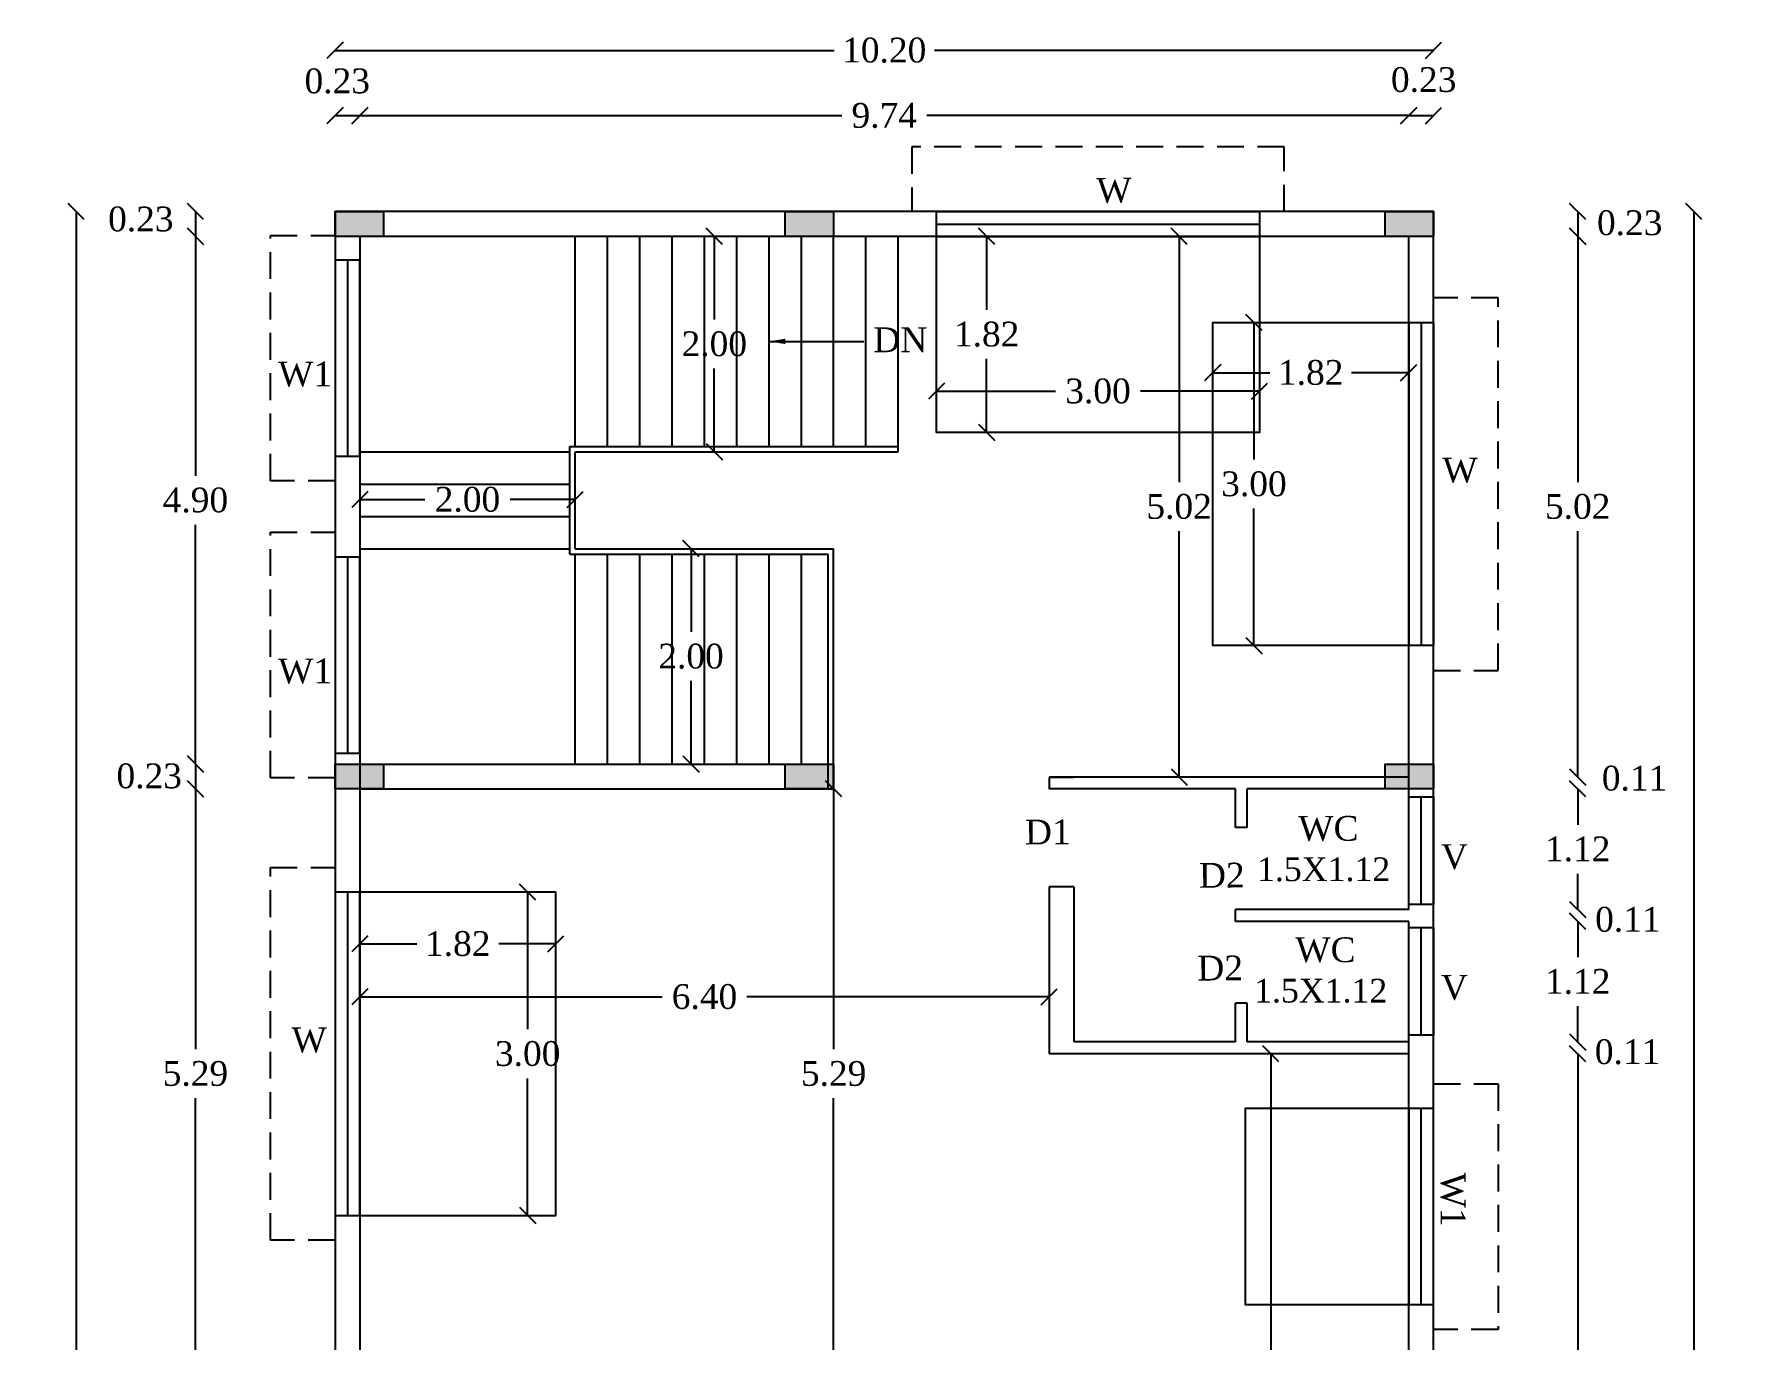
# Model space of a CAD drawing. Header units: metres. Extents: x 7889 to 8063, y -2348 to -2272.
# Drawn here: x 7938.28 to 7954.09, y -2311.13 to -2299.01 of the extents above; entities that cross this region are included whole.
import ezdxf

# ---------------------------------------------------------------- set-up
doc = ezdxf.new("R2010")
doc.units = ezdxf.units.M
doc.header["$MEASUREMENT"] = 0
doc.linetypes.add('HIDDEN', pattern=[0.375, 0.25, -0.125])
doc.styles.add('Isa-', font='times.ttf')
doc.styles.add('STYLE2', font='times.ttf')
doc.dimstyles.new('ISO-25', dxfattribs={"dimscale": 0, "dimtxt": 0.23, "dimasz": 0.15, "dimexe": 1.25, "dimexo": 0.625, "dimgap": 0.11, "dimtad": 0, "dimtih": 1, "dimtoh": 1, "dimzin": 1, "dimdsep": 46, "dimtxsty": 'STYLE2', "dimblk": 'OBLIQUE', "dimcen": 0, "dimse1": 1, "dimse2": 1, "dimclrd": 1, "dimclrt": 3, "dimadec": 0, "dimazin": 2, "dimtfac": 1, "dimtix": 1, "dimtofl": 0, "dimtmove": 0, "dimatfit": 3, "dimfxl": 0, "dimtolj": 1, "dimarcsym": 0})

# ---------------------------------------------------------------- blocks, each defined once
blk = doc.blocks.new('_Oblique')
at = {"color": 0, "linetype": 'ByBlock', "lineweight": -2}
blk.add_line((-0.5, -0.5), (0.5, 0.5), dxfattribs=at)
blk = doc.blocks.new('*D138')
at = {"color": 1, "lineweight": -2}
for p, q in [((7941.307, -2303.33), (7941.91, -2303.33)), ((7943.307, -2303.33), (7942.705, -2303.33))]:
    blk.add_line(p, q, dxfattribs=at)
at = {"layer": 'Defpoints', "color": 0}
for p in [(7941.307, -2303.346), (7943.307, -2303.33), (7943.307, -2303.336)]:
    blk.add_point(p, dxfattribs=at)
at = {"color": 1, "lineweight": -2, "xscale": 0.15, "yscale": 0.15, "zscale": 0.15, "rotation": 180}
blk.add_blockref('_Oblique', (7941.307, -2303.33), dxfattribs=at)
at = {"color": 1, "lineweight": -2, "xscale": 0.15, "yscale": 0.15, "zscale": 0.15}
blk.add_blockref('_Oblique', (7943.307, -2303.33), dxfattribs=at)
at = {"color": 3, "insert": (7942.307, -2303.33), "char_height": 0.23, "attachment_point": 5, "style": 'STYLE2'}
blk.add_mtext('\\A1;2.00', dxfattribs=at)
blk = doc.blocks.new('*D139')
at = {"color": 1, "lineweight": -2}
for p, q in [((7944.599, -2300.886), (7944.599, -2301.659)), ((7944.599, -2302.886), (7944.599, -2302.114))]:
    blk.add_line(p, q, dxfattribs=at)
at = {"layer": 'Defpoints', "color": 0}
for p in [(7944.341, -2300.886), (7944.599, -2300.886), (7944.599, -2302.886)]:
    blk.add_point(p, dxfattribs=at)
at = {"color": 1, "lineweight": -2, "xscale": 0.15, "yscale": 0.15, "zscale": 0.15}
for p, rotation in [((7944.599, -2300.886), 90), ((7944.599, -2302.886), 270)]:
    blk.add_blockref('_Oblique', p, dxfattribs=dict(at, rotation=rotation))
at = {"color": 3, "insert": (7944.599, -2301.886), "char_height": 0.23, "attachment_point": 5, "style": 'STYLE2'}
blk.add_mtext('\\A1;2.00', dxfattribs=at)
blk = doc.blocks.new('*D140')
at = {"color": 1, "lineweight": -2}
for p, q in [((7944.383, -2303.786), (7944.383, -2304.559)), ((7944.383, -2305.786), (7944.383, -2305.014))]:
    blk.add_line(p, q, dxfattribs=at)
at = {"layer": 'Defpoints', "color": 0}
for p in [(7944.383, -2303.786), (7944.383, -2305.786), (7944.383, -2305.786)]:
    blk.add_point(p, dxfattribs=at)
at = {"color": 1, "lineweight": -2, "xscale": 0.15, "yscale": 0.15, "zscale": 0.15}
for p, rotation in [((7944.383, -2303.786), 90), ((7944.383, -2305.786), 270)]:
    blk.add_blockref('_Oblique', p, dxfattribs=dict(at, rotation=rotation))
at = {"color": 3, "insert": (7944.383, -2304.786), "char_height": 0.23, "attachment_point": 5, "style": 'STYLE2'}
blk.add_mtext('\\A1;2.00', dxfattribs=at)
blk = doc.blocks.new('*D143')
at = {"color": 1, "lineweight": -2}
for p, q in [((7949.767, -2308.476), (7949.767, -2322.439)), ((7949.767, -2336.856), (7949.767, -2322.894))]:
    blk.add_line(p, q, dxfattribs=at)
at = {"layer": 'Defpoints', "color": 0}
for p in [(7949.378, -2308.476), (7949.767, -2308.476), (7949.452, -2336.856)]:
    blk.add_point(p, dxfattribs=at)
at = {"color": 1, "lineweight": -2, "xscale": 0.15, "yscale": 0.15, "zscale": 0.15}
for p, rotation in [((7949.767, -2308.476), 90), ((7949.767, -2336.856), 270)]:
    blk.add_blockref('_Oblique', p, dxfattribs=dict(at, rotation=rotation))
at = {"color": 3, "insert": (7949.767, -2322.666), "char_height": 0.23, "attachment_point": 5, "style": 'STYLE2'}
blk.add_mtext('\\A1;28.38', dxfattribs=at)
blk = doc.blocks.new('*D28')
at = {"color": 1, "lineweight": -2}
for p, q in [((7941.307, -2307.947), (7944.114, -2307.947)), ((7947.708, -2307.947), (7944.901, -2307.947))]:
    blk.add_line(p, q, dxfattribs=at)
at = {"layer": 'Defpoints', "color": 0}
for p in [(7941.307, -2307.947), (7941.307, -2307.947), (7947.708, -2307.947)]:
    blk.add_point(p, dxfattribs=at)
at = {"color": 1, "lineweight": -2, "xscale": 0.15, "yscale": 0.15, "zscale": 0.15, "rotation": 180}
blk.add_blockref('_Oblique', (7941.307, -2307.947), dxfattribs=at)
at = {"color": 1, "lineweight": -2, "xscale": 0.15, "yscale": 0.15, "zscale": 0.15}
blk.add_blockref('_Oblique', (7947.708, -2307.947), dxfattribs=at)
at = {"color": 3, "insert": (7944.508, -2307.947), "char_height": 0.23, "attachment_point": 5, "style": 'STYLE2'}
blk.add_mtext('\\A1;6.40', dxfattribs=at)
blk = doc.blocks.new('*D144')
at = {"color": 1, "lineweight": -2}
for p, q in [((7948.915, -2300.886), (7948.915, -2303.169)), ((7948.915, -2305.906), (7948.915, -2303.624))]:
    blk.add_line(p, q, dxfattribs=at)
at = {"layer": 'Defpoints', "color": 0}
for p in [(7948.915, -2300.886), (7948.915, -2300.886), (7948.915, -2305.906)]:
    blk.add_point(p, dxfattribs=at)
at = {"color": 1, "lineweight": -2, "xscale": 0.15, "yscale": 0.15, "zscale": 0.15}
for p, rotation in [((7948.915, -2300.886), 90), ((7948.915, -2305.906), 270)]:
    blk.add_blockref('_Oblique', p, dxfattribs=dict(at, rotation=rotation))
at = {"color": 3, "insert": (7948.915, -2303.396), "char_height": 0.23, "attachment_point": 5, "style": 'STYLE2'}
blk.add_mtext('\\A1;5.02', dxfattribs=at)
blk = doc.blocks.new('*D145')
at = {"color": 232, "lineweight": -2}
for p, q in [((7941.307, -2307.455), (7941.837, -2307.455)), ((7943.127, -2307.455), (7942.597, -2307.455))]:
    blk.add_line(p, q, dxfattribs=at)
at = {"layer": 'Defpoints', "color": 0}
for p in [(7941.307, -2306.976), (7943.127, -2306.976), (7941.307, -2307.455)]:
    blk.add_point(p, dxfattribs=at)
at = {"color": 232, "lineweight": -2, "xscale": 0.15, "yscale": 0.15, "zscale": 0.15, "rotation": 180}
blk.add_blockref('_Oblique', (7941.307, -2307.455), dxfattribs=at)
at = {"color": 232, "lineweight": -2, "xscale": 0.15, "yscale": 0.15, "zscale": 0.15}
blk.add_blockref('_Oblique', (7943.127, -2307.455), dxfattribs=at)
at = {"color": 232, "insert": (7942.217, -2307.455), "char_height": 0.23, "attachment_point": 5, "style": 'STYLE2'}
blk.add_mtext('\\A1;1.82', dxfattribs=at)
blk = doc.blocks.new('*D146')
at = {"color": 232, "lineweight": -2}
for p, q in [((7942.866, -2306.976), (7942.866, -2308.249)), ((7942.866, -2309.976), (7942.866, -2308.704))]:
    blk.add_line(p, q, dxfattribs=at)
at = {"layer": 'Defpoints', "color": 0}
for p in [(7943.127, -2306.976), (7942.866, -2309.976), (7943.127, -2309.976)]:
    blk.add_point(p, dxfattribs=at)
at = {"color": 232, "lineweight": -2, "xscale": 0.15, "yscale": 0.15, "zscale": 0.15}
for p, rotation in [((7942.866, -2306.976), 90), ((7942.866, -2309.976), 270)]:
    blk.add_blockref('_Oblique', p, dxfattribs=dict(at, rotation=rotation))
at = {"color": 232, "insert": (7942.866, -2308.476), "char_height": 0.23, "attachment_point": 5, "style": 'STYLE2'}
blk.add_mtext('\\A1;3.00', dxfattribs=at)
blk = doc.blocks.new('*D265')
at = {"color": 232, "lineweight": -2}
for p, q in [((7949.61, -2301.686), (7949.61, -2302.959)), ((7949.61, -2304.686), (7949.61, -2303.414))]:
    blk.add_line(p, q, dxfattribs=at)
at = {"layer": 'Defpoints', "color": 0}
for p in [(7949.227, -2301.686), (7949.61, -2301.686), (7949.227, -2304.686)]:
    blk.add_point(p, dxfattribs=at)
at = {"color": 232, "lineweight": -2, "xscale": 0.15, "yscale": 0.15, "zscale": 0.15}
for p, rotation in [((7949.61, -2301.686), 90), ((7949.61, -2304.686), 270)]:
    blk.add_blockref('_Oblique', p, dxfattribs=dict(at, rotation=rotation))
at = {"color": 232, "insert": (7949.61, -2303.186), "char_height": 0.23, "attachment_point": 5, "style": 'STYLE2'}
blk.add_mtext('\\A1;3.00', dxfattribs=at)
blk = doc.blocks.new('*D266')
at = {"color": 232, "lineweight": -2}
for p, q in [((7949.227, -2302.152), (7949.757, -2302.152)), ((7951.047, -2302.152), (7950.517, -2302.152))]:
    blk.add_line(p, q, dxfattribs=at)
at = {"layer": 'Defpoints', "color": 0}
for p in [(7949.227, -2301.686), (7951.047, -2301.686), (7949.227, -2302.152)]:
    blk.add_point(p, dxfattribs=at)
at = {"color": 232, "lineweight": -2, "xscale": 0.15, "yscale": 0.15, "zscale": 0.15, "rotation": 180}
blk.add_blockref('_Oblique', (7949.227, -2302.152), dxfattribs=at)
at = {"color": 232, "lineweight": -2, "xscale": 0.15, "yscale": 0.15, "zscale": 0.15}
blk.add_blockref('_Oblique', (7951.047, -2302.152), dxfattribs=at)
at = {"color": 232, "insert": (7950.137, -2302.152), "char_height": 0.23, "attachment_point": 5, "style": 'STYLE2'}
blk.add_mtext('\\A1;1.82', dxfattribs=at)
blk = doc.blocks.new('*D269')
at = {"color": 232, "lineweight": -2}
for p, q in [((7946.662, -2302.324), (7947.768, -2302.324)), ((7949.662, -2302.324), (7948.556, -2302.324))]:
    blk.add_line(p, q, dxfattribs=at)
at = {"layer": 'Defpoints', "color": 0}
for p in [(7946.662, -2302.324), (7946.662, -2302.706), (7949.662, -2302.706)]:
    blk.add_point(p, dxfattribs=at)
at = {"color": 232, "lineweight": -2, "xscale": 0.15, "yscale": 0.15, "zscale": 0.15, "rotation": 180}
blk.add_blockref('_Oblique', (7946.662, -2302.324), dxfattribs=at)
at = {"color": 232, "lineweight": -2, "xscale": 0.15, "yscale": 0.15, "zscale": 0.15}
blk.add_blockref('_Oblique', (7949.662, -2302.324), dxfattribs=at)
at = {"color": 232, "insert": (7948.162, -2302.324), "char_height": 0.23, "attachment_point": 5, "style": 'STYLE2'}
blk.add_mtext('\\A1;3.00', dxfattribs=at)
blk = doc.blocks.new('*D270')
at = {"color": 232, "lineweight": -2}
for p, q in [((7947.128, -2300.886), (7947.128, -2301.569)), ((7947.128, -2302.706), (7947.128, -2302.024))]:
    blk.add_line(p, q, dxfattribs=at)
at = {"layer": 'Defpoints', "color": 0}
for p in [(7946.662, -2300.886), (7946.662, -2302.706), (7947.128, -2302.706)]:
    blk.add_point(p, dxfattribs=at)
at = {"color": 232, "lineweight": -2, "xscale": 0.15, "yscale": 0.15, "zscale": 0.15}
for p, rotation in [((7947.128, -2300.886), 90), ((7947.128, -2302.706), 270)]:
    blk.add_blockref('_Oblique', p, dxfattribs=dict(at, rotation=rotation))
at = {"color": 232, "insert": (7947.128, -2301.796), "char_height": 0.23, "attachment_point": 5, "style": 'STYLE2'}
blk.add_mtext('\\A1;1.82', dxfattribs=at)
blk = doc.blocks.new('*D271')
at = {"color": 1, "lineweight": -2}
blk.add_line((7941.077, -2299.765), (7941.307, -2299.765), dxfattribs=at)
at = {"layer": 'Defpoints', "color": 0}
for p in [(7941.307, -2299.765), (7941.077, -2301.107), (7941.307, -2301.107)]:
    blk.add_point(p, dxfattribs=at)
at = {"color": 1, "lineweight": -2, "xscale": 0.15, "yscale": 0.15, "zscale": 0.15, "rotation": 180}
blk.add_blockref('_Oblique', (7941.077, -2299.765), dxfattribs=at)
at = {"color": 1, "lineweight": -2, "xscale": 0.15, "yscale": 0.15, "zscale": 0.15}
blk.add_blockref('_Oblique', (7941.307, -2299.765), dxfattribs=at)
at = {"color": 3, "insert": (7941.098, -2299.445), "char_height": 0.23, "attachment_point": 5, "style": 'STYLE2'}
blk.add_mtext('\\A1;0.23', dxfattribs=at)
blk = doc.blocks.new('*D272')
at = {"color": 1, "lineweight": -2}
for p, q in [((7941.307, -2299.765), (7945.783, -2299.765)), ((7951.047, -2299.765), (7946.572, -2299.765))]:
    blk.add_line(p, q, dxfattribs=at)
at = {"layer": 'Defpoints', "color": 0}
for p in [(7951.047, -2299.765), (7941.307, -2301.107), (7951.047, -2301.686)]:
    blk.add_point(p, dxfattribs=at)
at = {"color": 1, "lineweight": -2, "xscale": 0.15, "yscale": 0.15, "zscale": 0.15, "rotation": 180}
blk.add_blockref('_Oblique', (7941.307, -2299.765), dxfattribs=at)
at = {"color": 1, "lineweight": -2, "xscale": 0.15, "yscale": 0.15, "zscale": 0.15}
blk.add_blockref('_Oblique', (7951.047, -2299.765), dxfattribs=at)
at = {"color": 3, "insert": (7946.177, -2299.765), "char_height": 0.23, "attachment_point": 5, "style": 'STYLE2'}
blk.add_mtext('\\A1;9.74', dxfattribs=at)
blk = doc.blocks.new('*D273')
at = {"color": 1, "lineweight": -2}
blk.add_line((7951.047, -2299.765), (7951.277, -2299.765), dxfattribs=at)
at = {"layer": 'Defpoints', "color": 0}
for p in [(7951.277, -2299.765), (7951.047, -2301.686), (7951.277, -2301.686)]:
    blk.add_point(p, dxfattribs=at)
at = {"color": 1, "lineweight": -2, "xscale": 0.15, "yscale": 0.15, "zscale": 0.15, "rotation": 180}
blk.add_blockref('_Oblique', (7951.047, -2299.765), dxfattribs=at)
at = {"color": 1, "lineweight": -2, "xscale": 0.15, "yscale": 0.15, "zscale": 0.15}
blk.add_blockref('_Oblique', (7951.277, -2299.765), dxfattribs=at)
at = {"color": 3, "insert": (7951.186, -2299.433), "char_height": 0.23, "attachment_point": 5, "style": 'STYLE2'}
blk.add_mtext('\\A1;0.23', dxfattribs=at)
blk = doc.blocks.new('*D274')
at = {"color": 1, "lineweight": -2}
for p, q in [((7941.077, -2299.159), (7945.711, -2299.159)), ((7951.277, -2299.159), (7946.643, -2299.159))]:
    blk.add_line(p, q, dxfattribs=at)
at = {"layer": 'Defpoints', "color": 0}
for p in [(7951.277, -2299.159), (7951.277, -2302.822), (7941.077, -2302.927)]:
    blk.add_point(p, dxfattribs=at)
at = {"color": 1, "lineweight": -2, "xscale": 0.15, "yscale": 0.15, "zscale": 0.15, "rotation": 180}
blk.add_blockref('_Oblique', (7941.077, -2299.159), dxfattribs=at)
at = {"color": 1, "lineweight": -2, "xscale": 0.15, "yscale": 0.15, "zscale": 0.15}
blk.add_blockref('_Oblique', (7951.277, -2299.159), dxfattribs=at)
at = {"color": 3, "insert": (7946.177, -2299.159), "char_height": 0.23, "attachment_point": 5, "style": 'STYLE2'}
blk.add_mtext('\\A1;10.20', dxfattribs=at)
blk = doc.blocks.new('*D224')
at = {"color": 1, "lineweight": -2}
blk.add_line((7939.781, -2300.656), (7939.781, -2300.886), dxfattribs=at)
at = {"layer": 'Defpoints', "color": 0}
for p in [(7942.453, -2300.656), (7939.781, -2300.886), (7942.453, -2300.886)]:
    blk.add_point(p, dxfattribs=at)
at = {"color": 1, "lineweight": -2, "xscale": 0.15, "yscale": 0.15, "zscale": 0.15}
for p, rotation in [((7939.781, -2300.656), 90), ((7939.781, -2300.886), 270)]:
    blk.add_blockref('_Oblique', p, dxfattribs=dict(at, rotation=rotation))
at = {"color": 3, "insert": (7939.274, -2300.727), "char_height": 0.23, "attachment_point": 5, "style": 'STYLE2'}
blk.add_mtext('\\A1;0.23', dxfattribs=at)
blk = doc.blocks.new('*D225')
at = {"color": 1, "lineweight": -2}
for p, q in [((7939.781, -2300.886), (7939.781, -2303.109)), ((7939.781, -2305.786), (7939.781, -2303.564))]:
    blk.add_line(p, q, dxfattribs=at)
at = {"layer": 'Defpoints', "color": 0}
for p in [(7942.453, -2300.886), (7939.781, -2305.786), (7942.223, -2305.786)]:
    blk.add_point(p, dxfattribs=at)
at = {"color": 1, "lineweight": -2, "xscale": 0.15, "yscale": 0.15, "zscale": 0.15}
for p, rotation in [((7939.781, -2300.886), 90), ((7939.781, -2305.786), 270)]:
    blk.add_blockref('_Oblique', p, dxfattribs=dict(at, rotation=rotation))
at = {"color": 3, "insert": (7939.781, -2303.336), "char_height": 0.23, "attachment_point": 5, "style": 'STYLE2'}
blk.add_mtext('\\A1;4.90', dxfattribs=at)
blk = doc.blocks.new('*D226')
at = {"color": 1, "lineweight": -2}
blk.add_line((7939.781, -2305.786), (7939.781, -2306.016), dxfattribs=at)
at = {"layer": 'Defpoints', "color": 0}
for p in [(7942.223, -2305.786), (7939.781, -2306.016), (7942.142, -2306.016)]:
    blk.add_point(p, dxfattribs=at)
at = {"color": 1, "lineweight": -2, "xscale": 0.15, "yscale": 0.15, "zscale": 0.15}
for p, rotation in [((7939.781, -2305.786), 90), ((7939.781, -2306.016), 270)]:
    blk.add_blockref('_Oblique', p, dxfattribs=dict(at, rotation=rotation))
at = {"color": 3, "insert": (7939.352, -2305.898), "char_height": 0.23, "attachment_point": 5, "style": 'STYLE2'}
blk.add_mtext('\\A1;0.23', dxfattribs=at)
blk = doc.blocks.new('*D227')
at = {"color": 1, "lineweight": -2}
for p, q in [((7939.781, -2306.016), (7939.781, -2308.434)), ((7939.781, -2311.306), (7939.781, -2308.889))]:
    blk.add_line(p, q, dxfattribs=at)
at = {"layer": 'Defpoints', "color": 0}
for p in [(7942.142, -2306.016), (7939.781, -2311.306), (7942.684, -2311.306)]:
    blk.add_point(p, dxfattribs=at)
at = {"color": 1, "lineweight": -2, "xscale": 0.15, "yscale": 0.15, "zscale": 0.15}
for p, rotation in [((7939.781, -2306.016), 90), ((7939.781, -2311.306), 270)]:
    blk.add_blockref('_Oblique', p, dxfattribs=dict(at, rotation=rotation))
at = {"color": 3, "insert": (7939.781, -2308.661), "char_height": 0.23, "attachment_point": 5, "style": 'STYLE2'}
blk.add_mtext('\\A1;5.29', dxfattribs=at)
blk = doc.blocks.new('*D235')
at = {"color": 1, "lineweight": -2}
for p, q in [((7938.674, -2300.656), (7938.674, -2319.394)), ((7938.674, -2338.586), (7938.674, -2319.849))]:
    blk.add_line(p, q, dxfattribs=at)
at = {"layer": 'Defpoints', "color": 0}
for p in [(7938.674, -2300.656), (7943.952, -2300.656), (7944.46, -2338.586)]:
    blk.add_point(p, dxfattribs=at)
at = {"color": 1, "lineweight": -2, "xscale": 0.15, "yscale": 0.15, "zscale": 0.15}
for p, rotation in [((7938.674, -2300.656), 90), ((7938.674, -2338.586), 270)]:
    blk.add_blockref('_Oblique', p, dxfattribs=dict(at, rotation=rotation))
at = {"color": 3, "insert": (7938.674, -2319.621), "char_height": 0.23, "attachment_point": 5, "style": 'STYLE2'}
blk.add_mtext('\\A1;37.93', dxfattribs=at)
blk = doc.blocks.new('*D236')
at = {"color": 1, "lineweight": -2}
blk.add_line((7952.616, -2300.656), (7952.616, -2300.886), dxfattribs=at)
at = {"layer": 'Defpoints', "color": 0}
for p in [(7950.178, -2300.656), (7950.178, -2300.886), (7952.616, -2300.886)]:
    blk.add_point(p, dxfattribs=at)
at = {"color": 1, "lineweight": -2, "xscale": 0.15, "yscale": 0.15, "zscale": 0.15}
for p, rotation in [((7952.616, -2300.656), 90), ((7952.616, -2300.886), 270)]:
    blk.add_blockref('_Oblique', p, dxfattribs=dict(at, rotation=rotation))
at = {"color": 3, "insert": (7953.099, -2300.762), "char_height": 0.23, "attachment_point": 5, "style": 'STYLE2'}
blk.add_mtext('\\A1;0.23', dxfattribs=at)
blk = doc.blocks.new('*D237')
at = {"color": 1, "lineweight": -2}
for p, q in [((7952.616, -2300.886), (7952.616, -2303.169)), ((7952.616, -2305.906), (7952.616, -2303.624))]:
    blk.add_line(p, q, dxfattribs=at)
at = {"layer": 'Defpoints', "color": 0}
for p in [(7950.178, -2300.886), (7950.333, -2305.906), (7952.616, -2305.906)]:
    blk.add_point(p, dxfattribs=at)
at = {"color": 1, "lineweight": -2, "xscale": 0.15, "yscale": 0.15, "zscale": 0.15}
for p, rotation in [((7952.616, -2300.886), 90), ((7952.616, -2305.906), 270)]:
    blk.add_blockref('_Oblique', p, dxfattribs=dict(at, rotation=rotation))
at = {"color": 3, "insert": (7952.616, -2303.396), "char_height": 0.23, "attachment_point": 5, "style": 'STYLE2'}
blk.add_mtext('\\A1;5.02', dxfattribs=at)
blk = doc.blocks.new('*D238')
at = {"color": 1, "lineweight": -2}
for p, q in [((7952.616, -2305.906), (7952.616, -2305.756)), ((7952.616, -2306.016), (7952.616, -2306.166))]:
    blk.add_line(p, q, dxfattribs=at)
at = {"layer": 'Defpoints', "color": 0}
for p in [(7950.333, -2305.906), (7950.34, -2306.016), (7952.616, -2306.016)]:
    blk.add_point(p, dxfattribs=at)
at = {"color": 1, "lineweight": -2, "xscale": 0.15, "yscale": 0.15, "zscale": 0.15}
for p, rotation in [((7952.616, -2305.906), 270), ((7952.616, -2306.016), 90)]:
    blk.add_blockref('_Oblique', p, dxfattribs=dict(at, rotation=rotation))
at = {"color": 3, "insert": (7953.144, -2305.919), "char_height": 0.23, "attachment_point": 5, "style": 'STYLE2'}
blk.add_mtext('\\A1;0.11', dxfattribs=at)
blk = doc.blocks.new('*D239')
at = {"color": 1, "lineweight": -2}
for p, q in [((7952.616, -2306.016), (7952.616, -2306.349)), ((7952.616, -2307.136), (7952.616, -2306.804))]:
    blk.add_line(p, q, dxfattribs=at)
at = {"layer": 'Defpoints', "color": 0}
for p in [(7950.34, -2306.016), (7950.569, -2307.136), (7952.616, -2307.136)]:
    blk.add_point(p, dxfattribs=at)
at = {"color": 1, "lineweight": -2, "xscale": 0.15, "yscale": 0.15, "zscale": 0.15}
for p, rotation in [((7952.616, -2306.016), 90), ((7952.616, -2307.136), 270)]:
    blk.add_blockref('_Oblique', p, dxfattribs=dict(at, rotation=rotation))
at = {"color": 3, "insert": (7952.616, -2306.576), "char_height": 0.23, "attachment_point": 5, "style": 'STYLE2'}
blk.add_mtext('\\A1;1.12', dxfattribs=at)
blk = doc.blocks.new('*D240')
at = {"color": 1, "lineweight": -2}
for p, q in [((7952.616, -2307.136), (7952.616, -2306.986)), ((7952.616, -2307.246), (7952.616, -2307.396))]:
    blk.add_line(p, q, dxfattribs=at)
at = {"layer": 'Defpoints', "color": 0}
for p in [(7950.569, -2307.136), (7950.595, -2307.246), (7952.616, -2307.246)]:
    blk.add_point(p, dxfattribs=at)
at = {"color": 1, "lineweight": -2, "xscale": 0.15, "yscale": 0.15, "zscale": 0.15}
for p, rotation in [((7952.616, -2307.136), 270), ((7952.616, -2307.246), 90)]:
    blk.add_blockref('_Oblique', p, dxfattribs=dict(at, rotation=rotation))
at = {"color": 3, "insert": (7953.082, -2307.23), "char_height": 0.23, "attachment_point": 5, "style": 'STYLE2'}
blk.add_mtext('\\A1;0.11', dxfattribs=at)
blk = doc.blocks.new('*D241')
at = {"color": 1, "lineweight": -2}
for p, q in [((7952.616, -2307.246), (7952.616, -2307.579)), ((7952.616, -2308.366), (7952.616, -2308.034))]:
    blk.add_line(p, q, dxfattribs=at)
at = {"layer": 'Defpoints', "color": 0}
for p in [(7950.595, -2307.246), (7950.457, -2308.366), (7952.616, -2308.366)]:
    blk.add_point(p, dxfattribs=at)
at = {"color": 1, "lineweight": -2, "xscale": 0.15, "yscale": 0.15, "zscale": 0.15}
for p, rotation in [((7952.616, -2307.246), 90), ((7952.616, -2308.366), 270)]:
    blk.add_blockref('_Oblique', p, dxfattribs=dict(at, rotation=rotation))
at = {"color": 3, "insert": (7952.616, -2307.806), "char_height": 0.23, "attachment_point": 5, "style": 'STYLE2'}
blk.add_mtext('\\A1;1.12', dxfattribs=at)
blk = doc.blocks.new('*D242')
at = {"color": 1, "lineweight": -2}
for p, q in [((7952.616, -2308.366), (7952.616, -2308.216)), ((7952.616, -2308.476), (7952.616, -2308.626))]:
    blk.add_line(p, q, dxfattribs=at)
at = {"layer": 'Defpoints', "color": 0}
for p in [(7950.457, -2308.366), (7950.452, -2308.476), (7952.616, -2308.476)]:
    blk.add_point(p, dxfattribs=at)
at = {"color": 1, "lineweight": -2, "xscale": 0.15, "yscale": 0.15, "zscale": 0.15}
for p, rotation in [((7952.616, -2308.366), 270), ((7952.616, -2308.476), 90)]:
    blk.add_blockref('_Oblique', p, dxfattribs=dict(at, rotation=rotation))
at = {"color": 3, "insert": (7953.079, -2308.459), "char_height": 0.23, "attachment_point": 5, "style": 'STYLE2'}
blk.add_mtext('\\A1;0.11', dxfattribs=at)
blk = doc.blocks.new('*D243')
at = {"color": 1, "lineweight": -2}
for p, q in [((7952.616, -2308.476), (7952.616, -2322.439)), ((7952.616, -2336.856), (7952.616, -2322.894))]:
    blk.add_line(p, q, dxfattribs=at)
at = {"layer": 'Defpoints', "color": 0}
for p in [(7950.452, -2308.476), (7950.605, -2336.856), (7952.616, -2336.856)]:
    blk.add_point(p, dxfattribs=at)
at = {"color": 1, "lineweight": -2, "xscale": 0.15, "yscale": 0.15, "zscale": 0.15}
for p, rotation in [((7952.616, -2308.476), 90), ((7952.616, -2336.856), 270)]:
    blk.add_blockref('_Oblique', p, dxfattribs=dict(at, rotation=rotation))
at = {"color": 3, "insert": (7952.616, -2322.666), "char_height": 0.23, "attachment_point": 5, "style": 'STYLE2'}
blk.add_mtext('\\A1;28.38', dxfattribs=at)
blk = doc.blocks.new('*D246')
at = {"color": 1, "lineweight": -2}
for p, q in [((7953.694, -2300.656), (7953.694, -2319.394)), ((7953.694, -2338.586), (7953.694, -2319.849))]:
    blk.add_line(p, q, dxfattribs=at)
at = {"layer": 'Defpoints', "color": 0}
for p in [(7946.677, -2300.656), (7953.694, -2300.656), (7946.677, -2338.586)]:
    blk.add_point(p, dxfattribs=at)
at = {"color": 1, "lineweight": -2, "xscale": 0.15, "yscale": 0.15, "zscale": 0.15}
for p, rotation in [((7953.694, -2300.656), 90), ((7953.694, -2338.586), 270)]:
    blk.add_blockref('_Oblique', p, dxfattribs=dict(at, rotation=rotation))
at = {"color": 3, "insert": (7953.694, -2319.621), "char_height": 0.23, "attachment_point": 5, "style": 'STYLE2'}
blk.add_mtext('\\A1;37.93', dxfattribs=at)
blk = doc.blocks.new('*D343')
at = {"color": 1, "lineweight": -2}
for p, q in [((7945.707, -2306.016), (7945.707, -2308.434)), ((7945.707, -2311.306), (7945.707, -2308.889))]:
    blk.add_line(p, q, dxfattribs=at)
at = {"layer": 'Defpoints', "color": 0}
for p in [(7945.707, -2306.016), (7945.707, -2306.016), (7945.707, -2311.306)]:
    blk.add_point(p, dxfattribs=at)
at = {"color": 1, "lineweight": -2, "xscale": 0.15, "yscale": 0.15, "zscale": 0.15}
for p, rotation in [((7945.707, -2306.016), 90), ((7945.707, -2311.306), 270)]:
    blk.add_blockref('_Oblique', p, dxfattribs=dict(at, rotation=rotation))
at = {"color": 3, "insert": (7945.707, -2308.661), "char_height": 0.23, "attachment_point": 5, "style": 'STYLE2'}
blk.add_mtext('\\A1;5.29', dxfattribs=at)

msp = doc.modelspace()

# ---------------------------------------------------------------- hatches: boundary and pattern name
for points in [[(7941.52719, -2300.8865), (7941.52719, -2300.6565), (7941.07719, -2300.6565), (7941.07719, -2300.8865)], [(7945.70719, -2300.8865), (7945.70719, -2300.6565), (7945.25719, -2300.6565), (7945.25719, -2300.8865)], [(7951.27719, -2300.8865), (7951.27719, -2300.6565), (7950.82719, -2300.6565), (7950.82719, -2300.8865)], [(7941.52719, -2306.0165), (7941.52719, -2305.7865), (7941.07719, -2305.7865), (7941.07719, -2306.0165)], [(7941.52719, -2306.0165), (7941.52719, -2305.7865), (7941.07719, -2305.7865), (7941.07719, -2306.0165)], [(7945.70719, -2306.0165), (7945.70719, -2305.7865), (7945.25719, -2305.7865), (7945.25719, -2306.0165)], [(7951.27719, -2306.0165), (7951.27719, -2305.7865), (7950.82719, -2305.7865), (7950.82719, -2306.0165)]]:
    msp.add_hatch(color=5).paths.add_polyline_path(points)

# ---------------------------------------------------------------- linework, layer by layer
at = {"color": 2}
for p, q in [((7946.66194, -2300.7715), (7949.66194, -2300.7715)), ((7941.19219, -2301.10693), (7941.19219, -2302.92693)), ((7951.16219, -2301.6865), (7951.16219, -2304.6865)), ((7941.19219, -2303.86412), (7941.19219, -2305.68412)), ((7951.16219, -2307.08898), (7951.16219, -2306.08898)), ((7941.19219, -2306.9765), (7941.19219, -2309.9765)), ((7951.16219, -2308.30305), (7951.16219, -2307.30305)), ((7951.16219, -2310.80493), (7951.16219, -2308.98493))]:
    msp.add_line(p, q, dxfattribs=at)
for p, q in [((7951.04719, -2300.8865), (7941.30719, -2300.8865)), ((7941.30719, -2300.8865), (7941.30719, -2338.3565)), ((7943.30719, -2302.8365), (7943.30719, -2300.8865)), ((7943.60719, -2302.8365), (7943.60719, -2300.8865)), ((7943.90719, -2302.8365), (7943.90719, -2300.8865)), ((7944.20719, -2302.8365), (7944.20719, -2300.8865)), ((7944.50719, -2302.8365), (7944.50719, -2300.8865)), ((7944.80719, -2302.8365), (7944.80719, -2300.8865)), ((7944.80719, -2302.8365), (7944.80719, -2300.8865)), ((7945.10719, -2302.8365), (7945.10719, -2300.8865)), ((7945.40719, -2302.8365), (7945.40719, -2300.8865)), ((7945.70719, -2302.8365), (7945.70719, -2300.8865)), ((7946.00719, -2302.8365), (7946.00719, -2300.8865)), ((7946.30719, -2302.8865), (7946.30719, -2300.8865)), ((7951.04719, -2305.7865), (7951.04719, -2300.8865)), ((7943.25719, -2302.8365), (7946.30719, -2302.8365)), ((7943.25719, -2303.8365), (7943.25719, -2302.8365)), ((7941.30719, -2302.8865), (7943.25719, -2302.8865)), ((7943.30719, -2302.8865), (7946.30719, -2302.8865)), ((7943.30719, -2303.7865), (7943.30719, -2302.8865)), ((7941.30719, -2303.1865), (7943.25719, -2303.1865)), ((7941.30719, -2303.4865), (7943.25719, -2303.4865)), ((7941.30719, -2303.7865), (7943.25719, -2303.7865)), ((7943.25719, -2303.8365), (7945.65719, -2303.8365)), ((7943.30719, -2303.7865), (7945.70719, -2303.7865)), ((7943.30719, -2305.7865), (7943.30719, -2303.8365)), ((7943.60719, -2305.7865), (7943.60719, -2303.8365)), ((7943.90719, -2305.7865), (7943.90719, -2303.8365)), ((7944.20719, -2305.7865), (7944.20719, -2303.8365)), ((7944.50719, -2305.7865), (7944.50719, -2303.8365)), ((7944.80719, -2305.7865), (7944.80719, -2303.8365)), ((7944.80719, -2305.7865), (7944.80719, -2303.8365)), ((7945.10719, -2305.7865), (7945.10719, -2303.8365)), ((7945.40719, -2305.7865), (7945.40719, -2303.8365)), ((7945.65719, -2306.0165), (7945.65719, -2303.8365)), ((7945.70719, -2306.0165), (7945.70719, -2303.7865)), ((7951.04719, -2307.1365), (7951.04719, -2304.6865)), ((7941.30719, -2305.7865), (7945.70719, -2305.7865)), ((7951.04719, -2305.9065), (7947.70801, -2305.9065)), ((7947.70801, -2305.9065), (7947.70801, -2306.0165)), ((7947.70801, -2305.9065), (7947.93801, -2305.9065)), ((7941.30719, -2306.0165), (7945.70719, -2306.0165)), ((7949.43719, -2306.0165), (7947.70801, -2306.0165)), ((7949.43719, -2306.3765), (7949.43719, -2306.0165)), ((7951.04719, -2306.0165), (7949.54719, -2306.0165)), ((7949.54719, -2306.3765), (7949.54719, -2306.0165)), ((7949.54719, -2306.3765), (7949.43719, -2306.3765)), ((7947.93801, -2306.9265), (7947.70801, -2306.9265)), ((7947.70801, -2306.9265), (7947.70801, -2308.4765)), ((7947.93801, -2306.9265), (7947.93801, -2308.3665)), ((7951.04719, -2307.1365), (7949.43719, -2307.1365)), ((7949.43719, -2307.2465), (7949.43719, -2307.1365)), ((7951.04719, -2307.2465), (7949.43719, -2307.2465)), ((7951.04719, -2336.8565), (7951.04719, -2307.2465)), ((7949.54719, -2308.0065), (7949.43719, -2308.0065)), ((7949.43719, -2308.3665), (7949.43719, -2308.0065)), ((7949.54719, -2308.3665), (7949.54719, -2308.0065)), ((7949.43719, -2308.3665), (7947.93801, -2308.3665)), ((7951.04719, -2308.3665), (7949.54719, -2308.3665)), ((7951.04719, -2308.4765), (7947.70801, -2308.4765))]:
    msp.add_line(p, q)
at = {"color": 2, "linetype": 'HIDDEN'}
for points in [[(7949.89194, -2300.6565), (7949.89194, -2300.6565), (7949.89194, -2300.0565), (7946.43194, -2300.0565), (7946.43194, -2300.0565), (7946.43194, -2300.6565)], [(7941.07719, -2303.15693), (7941.07719, -2303.15693), (7940.47719, -2303.15693), (7940.47719, -2300.87693), (7940.47719, -2300.87693), (7941.07719, -2300.87693)], [(7951.27719, -2304.9165), (7951.27719, -2304.9165), (7951.87719, -2304.9165), (7951.87719, -2301.4565), (7951.87719, -2301.4565), (7951.27719, -2301.4565)], [(7941.07719, -2305.91412), (7941.07719, -2305.91412), (7940.47719, -2305.91412), (7940.47719, -2303.63412), (7940.47719, -2303.63412), (7941.07719, -2303.63412)], [(7941.07719, -2310.2065), (7941.07719, -2310.2065), (7940.47719, -2310.2065), (7940.47719, -2306.7465), (7940.47719, -2306.7465), (7941.07719, -2306.7465)], [(7951.27719, -2308.75493), (7951.27719, -2308.75493), (7951.87719, -2308.75493), (7951.87719, -2311.03493), (7951.87719, -2311.03493), (7951.27719, -2311.03493)]]:
    msp.add_lwpolyline(points, dxfattribs=at)
at = {"color": 90}
msp.add_lwpolyline([(7951.27719, -2300.6565), (7941.07719, -2300.6565), (7941.07719, -2338.5865), (7946.67719, -2338.5865), (7946.67719, -2337.0865), (7951.27719, -2337.0865)], close=True, dxfattribs=at)
msp.add_lwpolyline([(7951.27719, -2300.6565), (7941.07719, -2300.6565), (7941.07719, -2338.5865), (7946.67719, -2338.5865), (7946.67719, -2337.0865), (7951.27719, -2337.0865)], close=True)
at = {"color": 5}
for points in [[(7941.07719, -2300.8865), (7941.07719, -2300.6565), (7941.52719, -2300.6565), (7941.52719, -2300.8865)], [(7945.25719, -2300.8865), (7945.25719, -2300.6565), (7945.70719, -2300.6565), (7945.70719, -2300.8865)], [(7950.82719, -2300.8865), (7950.82719, -2300.6565), (7951.27719, -2300.6565), (7951.27719, -2300.8865)], [(7941.07719, -2306.0165), (7941.07719, -2305.7865), (7941.52719, -2305.7865), (7941.52719, -2306.0165)], [(7941.07719, -2306.0165), (7941.07719, -2305.7865), (7941.52719, -2305.7865), (7941.52719, -2306.0165)], [(7945.25719, -2306.0165), (7945.25719, -2305.7865), (7945.70719, -2305.7865), (7945.70719, -2306.0165)], [(7950.82719, -2306.0165), (7950.82719, -2305.7865), (7951.27719, -2305.7865), (7951.27719, -2306.0165)]]:
    msp.add_lwpolyline(points, close=True, dxfattribs=at)
at = {"color": 2}
for points in [[(7949.66194, -2300.6565), (7949.66194, -2300.8865), (7946.66194, -2300.8865), (7946.66194, -2300.6565)], [(7946.66194, -2300.8865), (7949.66194, -2300.8865), (7949.66194, -2302.7065), (7946.66194, -2302.7065)], [(7941.07719, -2302.92693), (7941.30719, -2302.92693), (7941.30719, -2301.10693), (7941.07719, -2301.10693)], [(7951.04719, -2301.6865), (7951.04719, -2304.6865), (7949.22719, -2304.6865), (7949.22719, -2301.6865)], [(7951.27719, -2304.6865), (7951.04719, -2304.6865), (7951.04719, -2301.6865), (7951.27719, -2301.6865)], [(7941.07719, -2305.68412), (7941.30719, -2305.68412), (7941.30719, -2303.86412), (7941.07719, -2303.86412)], [(7951.04719, -2306.08898), (7951.27719, -2306.08898), (7951.27719, -2307.08898), (7951.04719, -2307.08898)], [(7941.07719, -2309.9765), (7941.30719, -2309.9765), (7941.30719, -2306.9765), (7941.07719, -2306.9765)], [(7941.30719, -2306.9765), (7941.30719, -2309.9765), (7943.12719, -2309.9765), (7943.12719, -2306.9765)], [(7951.04719, -2307.30305), (7951.27719, -2307.30305), (7951.27719, -2308.30305), (7951.04719, -2308.30305)], [(7951.04719, -2310.80493), (7951.04719, -2308.98493), (7949.52719, -2308.98493), (7949.52719, -2310.80493)], [(7951.27719, -2308.98493), (7951.04719, -2308.98493), (7951.04719, -2310.80493), (7951.27719, -2310.80493)]]:
    msp.add_lwpolyline(points, close=True, dxfattribs=at)

# ---------------------------------------------------------------- texts
at = {"color": 2, "style": 'Isa-'}
for s, rotation, p in [('W', 0.47559, (7948.14742, -2300.57459)), ('D1', 0.47559, (7947.48435, -2306.53305)), ('D2', 0.47559, (7949.09988, -2306.93459)), ('D2', 0.47559, (7949.08455, -2307.79628)), ('W1', 270, (7951.34447, -2309.57874))]:
    msp.add_text(s, height=0.23, rotation=rotation, dxfattribs=at).set_placement(p)
at = {"color": 6, "style": 'Isa-'}
for s, p in [('DN', (7946.07566, -2301.96154)), ('WC', (7950.02121, -2306.49767)), ('WC', (7949.99388, -2307.62503))]:
    msp.add_text(s, height=0.23, dxfattribs=at).set_placement(p)
at = {"color": 2, "style": 'Isa-'}
for s, p in [('W1', (7940.54864, -2302.2795)), ('W', (7951.3591, -2303.17198)), ('W1', (7940.54864, -2305.03669)), ('V', (7951.34576, -2306.75997)), ('V', (7951.34576, -2307.97405)), ('W', (7940.67292, -2308.46198))]:
    msp.add_text(s, height=0.23, dxfattribs=at).set_placement(p)
at = {"color": 3, "style": 'Isa-'}
for p in [(7949.63858, -2306.87266), (7949.61126, -2308.00003)]:
    msp.add_text('1.5X1.12', height=0.22, dxfattribs=at).set_placement(p)

# ---------------------------------------------------------------- dimensions: what is measured, and where the dimension line sits
at = {"color": 90}
for base, p1, p2, override, picture, middle in [((7951.27719, -2299.15861), (7941.07719, -2302.92693), (7951.27719, -2302.8215), {"dimscale": 1, "dimfxl": 75, "dimarcsym": 2}, '*D274', (7946.17719, -2299.15861)), ((7951.04719, -2299.76526), (7941.30719, -2301.10693), (7951.04719, -2301.6865), {"dimscale": 1, "dimtmove": 1, "dimfxl": 75, "dimarcsym": 2}, '*D272', (7946.17719, -2299.76526)), ((7943.30719, -2303.32984), (7941.30719, -2303.3458), (7943.30719, -2303.3365), {"dimscale": 1, "dimfxl": 75, "dimarcsym": 2}, '*D138', (7942.30719, -2303.32984)), ((7941.30719, -2307.94683), (7947.70801, -2307.94683), (7941.30719, -2307.94683), {"dimscale": 1, "dimfxl": 75, "dimarcsym": 2}, '*D28', (7944.5076, -2307.94683))]:
    dim = msp.add_linear_dim(base=base, p1=p1, p2=p2, dimstyle='ISO-25', override=override, dxfattribs=at)
    dim.commit()
    dim.dimension.update_dxf_attribs({"geometry": picture, "text_midpoint": middle})
for base, p1, p2, picture, middle in [((7941.30719, -2299.76526), (7941.07719, -2301.10693), (7941.30719, -2301.10693), '*D271', (7941.09821, -2299.44502)), ((7951.27719, -2299.76526), (7951.04719, -2301.6865), (7951.27719, -2301.6865), '*D273', (7951.18612, -2299.43335))]:
    dim = msp.add_linear_dim(base=base, p1=p1, p2=p2, dimstyle='ISO-25', override={"dimscale": 1, "dimtmove": 2, "dimfxl": 75, "dimarcsym": 2}, dxfattribs=at)
    dim.commit()
    dim.dimension.update_dxf_attribs({"geometry": picture, "text_midpoint": middle, "dimtype": 160})
for base, p1, p2, override, picture, middle in [((7938.67434, -2300.6565), (7944.45962, -2338.5865), (7943.95217, -2300.6565), {"dimscale": 1, "dimfxl": 75, "dimarcsym": 2}, '*D235', (7938.67434, -2319.6215)), ((7953.69369, -2300.6565), (7946.67719, -2338.5865), (7946.67719, -2300.6565), {"dimscale": 1, "dimfxl": 75, "dimarcsym": 2}, '*D246', (7953.69369, -2319.6215)), ((7939.78122, -2305.7865), (7942.45301, -2300.8865), (7942.22336, -2305.7865), {"dimscale": 1, "dimtmove": 1, "dimfxl": 75, "dimarcsym": 2}, '*D225', (7939.78122, -2303.3365)), ((7944.59904, -2300.8865), (7944.59904, -2302.8865), (7944.34067, -2300.8865), {"dimscale": 1, "dimfxl": 75, "dimarcsym": 2}, '*D139', (7944.59904, -2301.8865)), ((7948.91482, -2300.8865), (7948.91482, -2305.9065), (7948.91482, -2300.8865), {"dimscale": 1, "dimfxl": 75, "dimarcsym": 2}, '*D144', (7948.91482, -2303.3965)), ((7952.61627, -2305.9065), (7950.17821, -2300.8865), (7950.33347, -2305.9065), {"dimscale": 1, "dimtmove": 1, "dimfxl": 75, "dimarcsym": 2}, '*D237', (7952.61627, -2303.3965)), ((7944.38313, -2305.7865), (7944.38313, -2303.7865), (7944.38313, -2305.7865), {"dimscale": 1, "dimfxl": 75, "dimarcsym": 2}, '*D140', (7944.38313, -2304.7865)), ((7939.78122, -2311.3065), (7942.14247, -2306.0165), (7942.68367, -2311.3065), {"dimscale": 1, "dimtmove": 1, "dimfxl": 75, "dimarcsym": 2}, '*D227', (7939.78122, -2308.6615)), ((7945.70719, -2306.0165), (7945.70719, -2311.3065), (7945.70719, -2306.0165), {"dimscale": 1, "dimfxl": 75, "dimarcsym": 2}, '*D343', (7945.70719, -2308.6615)), ((7952.61627, -2307.1365), (7950.33987, -2306.0165), (7950.56898, -2307.1365), {"dimscale": 1, "dimtmove": 1, "dimfxl": 75, "dimarcsym": 2}, '*D239', (7952.61627, -2306.5765)), ((7952.61627, -2308.3665), (7950.59486, -2307.2465), (7950.45691, -2308.3665), {"dimscale": 1, "dimtmove": 1, "dimfxl": 75, "dimarcsym": 2}, '*D241', (7952.61627, -2307.8065)), ((7949.76696, -2308.4765), (7949.45169, -2336.8565), (7949.3776, -2308.4765), {"dimscale": 1, "dimfxl": 75, "dimarcsym": 2}, '*D143', (7949.76696, -2322.6665)), ((7952.61627, -2336.8565), (7950.45179, -2308.4765), (7950.60501, -2336.8565), {"dimscale": 1, "dimtmove": 1, "dimfxl": 75, "dimarcsym": 2}, '*D243', (7952.61627, -2322.6665))]:
    dim = msp.add_linear_dim(base=base, p1=p1, p2=p2, angle=90, dimstyle='ISO-25', override=override, dxfattribs=at)
    dim.commit()
    dim.dimension.update_dxf_attribs({"geometry": picture, "text_midpoint": middle})
for base, p1, p2, picture, middle in [((7939.78122, -2300.8865), (7942.45301, -2300.6565), (7942.45301, -2300.8865), '*D224', (7939.27421, -2300.7273)), ((7952.61627, -2300.8865), (7950.17821, -2300.6565), (7950.17821, -2300.8865), '*D236', (7953.09857, -2300.76197)), ((7939.78122, -2306.0165), (7942.22336, -2305.7865), (7942.14247, -2306.0165), '*D226', (7939.35216, -2305.89849)), ((7952.61627, -2306.0165), (7950.33347, -2305.9065), (7950.33987, -2306.0165), '*D238', (7953.14392, -2305.9192)), ((7952.61627, -2307.2465), (7950.56898, -2307.1365), (7950.59486, -2307.2465), '*D240', (7953.08186, -2307.23045)), ((7952.61627, -2308.4765), (7950.45691, -2308.3665), (7950.45179, -2308.4765), '*D242', (7953.07867, -2308.45903))]:
    dim = msp.add_linear_dim(base=base, p1=p1, p2=p2, angle=90, dimstyle='ISO-25', override={"dimscale": 1, "dimtmove": 2, "dimfxl": 75, "dimarcsym": 2}, dxfattribs=at)
    dim.commit()
    dim.dimension.update_dxf_attribs({"geometry": picture, "text_midpoint": middle, "dimtype": 160})
at = {"color": 232}
for base, p1, p2, angle, picture, middle in [((7947.12763, -2302.7065), (7946.66194, -2300.8865), (7946.66194, -2302.7065), 90, '*D270', (7947.12763, -2301.7965)), ((7949.61012, -2301.6865), (7949.22719, -2304.6865), (7949.22719, -2301.6865), 90, '*D265', (7949.61012, -2303.1865)), ((7946.66194, -2302.32357), (7949.66194, -2302.7065), (7946.66194, -2302.7065), 180, '*D269', (7948.16194, -2302.32357)), ((7942.86555, -2309.9765), (7943.12719, -2306.9765), (7943.12719, -2309.9765), 90, '*D146', (7942.86555, -2308.4765))]:
    dim = msp.add_linear_dim(base=base, p1=p1, p2=p2, angle=angle, dimstyle='ISO-25', override={"dimscale": 1, "dimclrd": 232, "dimclrt": 232, "dimfxl": 75, "dimarcsym": 2}, dxfattribs=at)
    dim.commit()
    dim.dimension.update_dxf_attribs({"geometry": picture, "text_midpoint": middle})
for base, p1, p2, picture, middle in [((7949.22719, -2302.15218), (7951.04719, -2301.6865), (7949.22719, -2301.6865), '*D266', (7950.13719, -2302.15218)), ((7941.30719, -2307.45495), (7943.12719, -2306.9765), (7941.30719, -2306.9765), '*D145', (7942.21719, -2307.45495))]:
    dim = msp.add_linear_dim(base=base, p1=p1, p2=p2, dimstyle='ISO-25', override={"dimscale": 1, "dimclrd": 232, "dimclrt": 232, "dimfxl": 75, "dimarcsym": 2}, dxfattribs=at)
    dim.commit()
    dim.dimension.update_dxf_attribs({"geometry": picture, "text_midpoint": middle})

# ---------------------------------------------------------------- leaders
at = {"color": 90}
msp.add_leader([(7945.10719, -2301.8615), (7945.98702, -2301.8615)], dimstyle='ISO-25', override={"dimscale": 1, "dimfxl": 75, "dimarcsym": 2}, dxfattribs=at)

doc.saveas('drawing.dxf')
